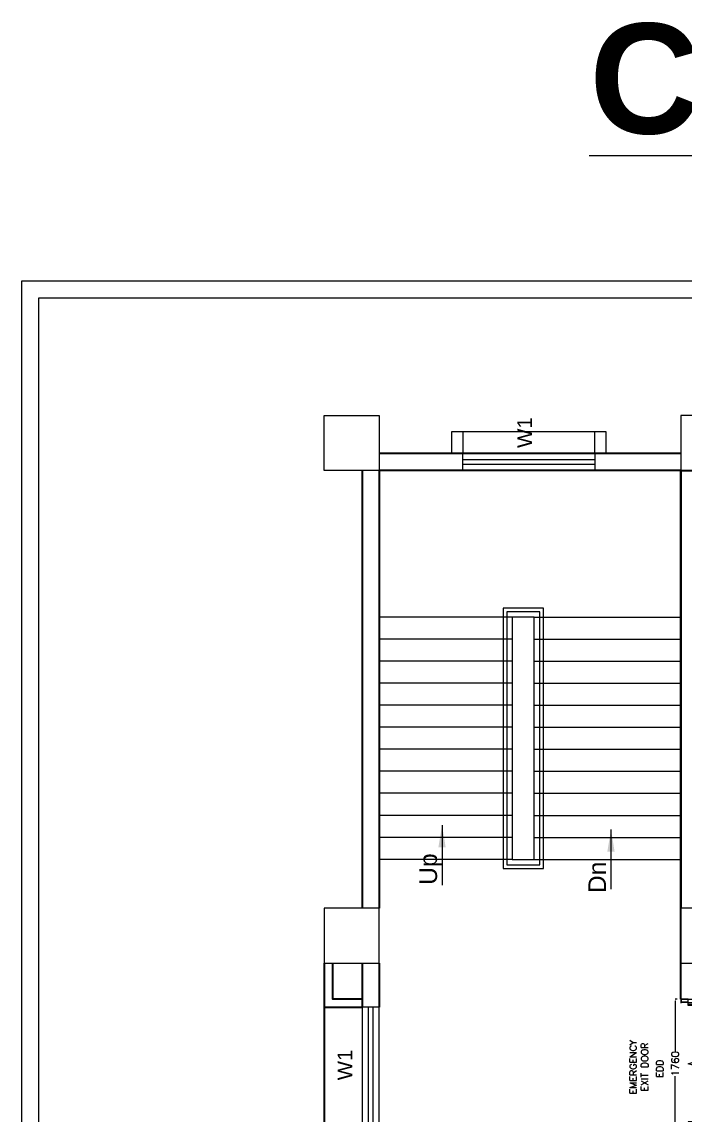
# Model space of a CAD drawing. Extents: x 3505867 to 3988380, y -625948 to -590408.
# Drawn here: x 3651890 to 3660934, y -605309 to -590408 of the extents above; entities that cross this region are included whole.
import ezdxf
from ezdxf.enums import TextEntityAlignment as Align

# ---------------------------------------------------------------- set-up
doc = ezdxf.new("R2010")
doc.units = 0
doc.header["$LTSCALE"] = 6
doc.header["$MEASUREMENT"] = 0
doc.layers.get('0').update_dxf_attribs({"linetype": 'CONTINUOUS'})
doc.layers.get('Defpoints').update_dxf_attribs({"linetype": 'CONTINUOUS'})
for name, color, linetype, lineweight in [('1200 Door', 144, 'CONTINUOUS', 5), ('Double Leaf Door', 4, 'CONTINUOUS', 18), ('WALL', 10, 'CONTINUOUS', 35)]:
    doc.layers.add(name, color=color, linetype=linetype, lineweight=lineweight)
for name, color, linetype in [('BLOCK HACTH', 10, 'CONTINUOUS'), ('Chajja', 7, 'CONTINUOUS'), ('COL', 5, 'CONTINUOUS'), ('DIM', 7, 'CONTINUOUS'), ('JOINERY', 7, 'CONTINUOUS'), ('Railing', 21, 'CONTINUOUS'), ('Staircase', 7, 'CONTINUOUS'), ('TITLE', 7, 'CONTINUOUS'), ('walls', 1, 'CONTINUOUS'), ('Window', 161, 'CONTINUOUS')]:
    doc.layers.add(name, color=color, linetype=linetype)
doc.styles.add('ARI', font='')
doc.styles.add('ARIAL', font='')
doc.styles.add('ROMANS', font='romans.shx')
doc.styles.get('ARI').set_extended_font_data('Arial')
doc.styles.get('ARIAL').set_extended_font_data('Arial')
doc.dimstyles.new('AEPL1', dxfattribs={"dimtxt": 100, "dimasz": 25, "dimexe": 1.25, "dimexo": 50, "dimtad": 0, "dimdec": 0, "dimtxsty": 'ROMANS', "dimcen": 2.5, "dimclrd": 250, "dimclre": 250, "dimadec": 0, "dimazin": 0, "dimtfac": 1, "dimtdec": 0, "dimtmove": 0, "dimatfit": 3, "dimfxl": 1, "dimlwd": 0, "dimlwe": 0, "dimarcsym": 0})
doc.dimstyles.new('int. dim', dxfattribs={"dimtxt": 900, "dimasz": 450, "dimexe": 150, "dimexo": 150, "dimgap": 150, "dimtad": 0, "dimdec": 0, "dimzin": 12, "dimdsep": 46, "dimtxsty": 'ARI', "dimblk": 'ARCHTICK', "dimcen": 1.5, "dimdle": 150, "dimclrd": 256, "dimclre": 256, "dimclrt": 7, "dimazin": 0, "dimtfac": 1, "dimtdec": 0, "dimtix": 1, "dimtmove": 2, "dimatfit": 3, "dimfxl": 1, "dimtolj": 1, "dimtzin": 0, "dimlwd": -1, "dimlwe": -1, "dimarcsym": 0})

# ---------------------------------------------------------------- blocks, each defined once
blk = doc.blocks.new('_ArchTick')
at = {"color": 0, "linetype": 'ByBlock', "const_width": 0.15}
blk.add_lwpolyline([(-0.5, -0.5), (0.5, 0.5)], dxfattribs=at)
blk = doc.blocks.new('1800x100')
at = {"layer": 'Double Leaf Door'}
for points in [[(101628, -31395), (101633, -31395), (101633, -31098), (101628, -31098)], [(101672, -31098), (101667, -31098), (101667, -31395), (101672, -31395)], [(103256, -31098), (103261, -31098), (103261, -31395), (103256, -31395)], [(103300, -31395), (103295, -31395), (103295, -31098), (103300, -31098)]]:
    blk.add_hatch(color=6, dxfattribs=at).paths.add_polyline_path(points)
at = {"layer": 'Double Leaf Door', "color": 8}
for p, q in [((101613, -30962), (101613, -30980)), ((101628, -30960), (101615, -30960)), ((101615, -30982), (101628, -30982)), ((101628, -31558), (101628, -30904)), ((101628, -30904), (101672, -30904)), ((101628, -30960), (101628, -30982)), ((101650, -31098), (101650, -30904)), ((101672, -30904), (101672, -31558)), ((103300, -30904), (103256, -30904)), ((103256, -30904), (103256, -31558)), ((103278, -31098), (103278, -30904)), ((103300, -31558), (103300, -30904)), ((103300, -30960), (103312, -30960)), ((103300, -30960), (103300, -30982)), ((103312, -30982), (103300, -30982)), ((103314, -30962), (103314, -30980)), ((101650, -31558), (101650, -31395)), ((103278, -31558), (103278, -31395)), ((101584, -31558), (101584, -31658)), ((101624, -31558), (101584, -31558)), ((101586, -31560), (101586, -31656)), ((101622, -31560), (101586, -31560)), ((101622, -31655), (101622, -31560)), ((101624, -31654), (101624, -31558)), ((101672, -31558), (101628, -31558)), ((103256, -31558), (103300, -31558)), ((103304, -31654), (103304, -31558)), ((103304, -31558), (103344, -31558)), ((103306, -31655), (103306, -31560)), ((103306, -31560), (103342, -31560)), ((103342, -31560), (103342, -31656)), ((103344, -31558), (103344, -31658)), ((101584, -31658), (101624, -31658)), ((101586, -31656), (101624, -31656)), ((101634, -31655), (101622, -31655)), ((101636, -31654), (101624, -31654)), ((101624, -31656), (101634, -31656)), ((101624, -31658), (101636, -31658)), ((101634, -31656), (101634, -31655)), ((101636, -31658), (101636, -31654)), ((103292, -31658), (103292, -31654)), ((103292, -31654), (103304, -31654)), ((103304, -31658), (103292, -31658)), ((103294, -31656), (103294, -31655)), ((103294, -31655), (103306, -31655)), ((103304, -31656), (103294, -31656)), ((103342, -31656), (103304, -31656)), ((103344, -31658), (103304, -31658))]:
    blk.add_line(p, q, dxfattribs=at)
at = {"layer": 'Double Leaf Door', "color": 6}
for p, q in [((101672, -31098), (101628, -31098)), ((101628, -31098), (101628, -31395)), ((101633, -31395), (101633, -31098)), ((101667, -31395), (101667, -31098)), ((101672, -31395), (101672, -31098)), ((103256, -31395), (103256, -31098)), ((103256, -31098), (103300, -31098)), ((103261, -31395), (103261, -31098)), ((103295, -31395), (103295, -31098)), ((103300, -31098), (103300, -31395)), ((101628, -31395), (101672, -31395)), ((103300, -31395), (103256, -31395))]:
    blk.add_line(p, q, dxfattribs=at)
at = {"layer": 'Double Leaf Door', "color": 6, "ltscale": 100}
for p, q in [((101667, -31098), (101667, -31395)), ((103261, -31098), (103261, -31395))]:
    blk.add_line(p, q, dxfattribs=at)
at = {"layer": 'Double Leaf Door', "color": 6}
for points in [[(101628, -31098), (101628, -31395), (101633, -31395), (101633, -31098), (101628, -31098)], [(101672, -31098), (101672, -31395), (101667, -31395), (101667, -31098), (101672, -31098)], [(103256, -31098), (103256, -31395), (103261, -31395), (103261, -31098), (103256, -31098)], [(103300, -31098), (103300, -31395), (103295, -31395), (103295, -31098), (103300, -31098)]]:
    blk.add_lwpolyline(points, dxfattribs=at)
at = {"layer": 'Double Leaf Door', "ltscale": 5000}
for points in [[(101628, -31098), (101628, -31395), (101633, -31395), (101633, -31098), (101628, -31098)], [(103300, -31098), (103300, -31395), (103295, -31395), (103295, -31098), (103300, -31098)]]:
    blk.add_lwpolyline(points, dxfattribs=at)
at = {"layer": 'Double Leaf Door', "color": 8}
for centre, radius, start, end in [((101613, -30971), 3.72, 90, 270), ((101615, -30962), 1.98, 90, 180), ((101615, -30980), 1.98, 180, 270), ((101602, -31796), 894, 15.3848, 85.5115), ((103269, -31727), 822, 90.8957, 168.2081), ((103312, -30962), 1.98, 0, 90), ((103312, -30980), 1.98, 270, 0), ((103314, -30971), 3.72, 270, 90)]:
    blk.add_arc(centre, radius, start, end, dxfattribs=at)
blk = doc.blocks.new('*D132')
at = {"layer": 'Defpoints', "color": 0, "linetype": 'ByBlock'}
for p in [(-28940, 10210), (-29018, 8450), (-28940, 8450)]:
    blk.add_point(p, dxfattribs=at)
at = {"layer": 'DIM', "color": 250, "linetype": 'ByBlock', "lineweight": 0}
for p, q in [((-28990, 10210), (-29020, 10210)), ((-29018, 10185), (-29018, 9499)), ((-29018, 8475), (-29018, 9160)), ((-28990, 8450), (-29020, 8450))]:
    blk.add_line(p, q, dxfattribs=at)
at = {"layer": 'DIM', "color": 250, "linetype": 'ByBlock'}
for points in [[(-29014, 10185), (-29022, 10185), (-29018, 10210)], [(-29022, 8475), (-29014, 8475), (-29018, 8450)]]:
    blk.add_solid(points, dxfattribs=at)
at = {"layer": 'DIM', "color": 0, "linetype": 'ByBlock', "insert": (-29018, 9330), "char_height": 100, "attachment_point": 5, "rotation": 90, "style": 'ROMANS'}
blk.add_mtext('1760', dxfattribs=at)
blk = doc.blocks.new('CIVIL IVF')
at = {"layer": 'BLOCK HACTH', "color": 8}
blk.add_lwpolyline([(-31240, 12115.2), (-30940, 12115.2), (-30940, 15415.2), (-31240, 15415.2)], close=True, dxfattribs=at)
at = {"layer": 'Chajja', "color": 8, "linetype": 'ByBlock'}
blk.add_line((-31915, 17945.2), (-30115, 17945.2), dxfattribs=at)
for points in [[(-32065, 17645.2), (-32065, 17945.2), (-31915, 17945.2), (-31915, 17645.2)], [(-30115, 17645.2), (-30115, 17945.2), (-29965, 17945.2), (-29965, 17645.2)]]:
    blk.add_lwpolyline(points, dxfattribs=at)
at = {"layer": 'COL', "color": 8}
for points in [[(-33055, 17415.2), (-33805, 17415.2), (-33805, 18165.2), (-33055, 18165.2)], [(-28940, 17415.2), (-28190, 17415.2), (-28190, 18165.2), (-28940, 18165.2)], [(-33805, 10700.2), (-33055, 10700.2), (-33055, 11450.2), (-33805, 11450.2)], [(-28940, 10700.2), (-28190, 10700.2), (-28190, 11450.2), (-28940, 11450.2)]]:
    blk.add_lwpolyline(points, close=True, dxfattribs=at)
at = {"layer": 'Railing', "color": 8}
for points in [[(-31365, 11990.2), (-30815, 11990.2), (-30815, 15540.2), (-31365, 15540.2)], [(-31315, 12040.2), (-30865, 12040.2), (-30865, 15490.2), (-31315, 15490.2)]]:
    blk.add_lwpolyline(points, close=True, dxfattribs=at)
at = {"layer": 'Staircase', "color": 8, "linetype": 'Continuous'}
for p, q in [((-31240, 15415.2), (-33055, 15415.2)), ((-30940, 15415.2), (-28940, 15415.2)), ((-31240, 15115.2), (-33055, 15115.2)), ((-30940, 15115.2), (-28940, 15115.2)), ((-31240, 14815.2), (-33055, 14815.2)), ((-30940, 14815.2), (-28940, 14815.2)), ((-31240, 14515.2), (-33055, 14515.2)), ((-30940, 14515.2), (-28940, 14515.2)), ((-31240, 14215.2), (-33055, 14215.2)), ((-30940, 14215.2), (-28940, 14215.2)), ((-31240, 13915.2), (-33055, 13915.2)), ((-30940, 13915.2), (-28940, 13915.2)), ((-31240, 13615.2), (-33055, 13615.2)), ((-30940, 13615.2), (-28940, 13615.2)), ((-31240, 13315.2), (-33055, 13315.2)), ((-30940, 13315.2), (-28940, 13315.2)), ((-31240, 13015.2), (-33055, 13015.2)), ((-30940, 13015.2), (-28940, 13015.2)), ((-31240, 12715.2), (-33055, 12715.2)), ((-30940, 12715.2), (-28940, 12715.2)), ((-31240, 12415.2), (-33055, 12415.2)), ((-30940, 12415.2), (-28940, 12415.2)), ((-31240, 12115.2), (-33055, 12115.2)), ((-30940, 12115.2), (-28940, 12115.2))]:
    blk.add_line(p, q, dxfattribs=at)
at = {"layer": 'WALL', "color": 8, "linetype": 'ByBlock'}
for p, q in [((-28940, 17645.2), (-33055, 17645.2)), ((-33285, 17415.2), (-33285, 11450.2)), ((-33055, 17415.2), (-33055, 11450.2)), ((-28940, 17415.2), (-33055, 17415.2)), ((-28940, 17415.2), (-28940, 11450.2)), ((-33285, 10700.2), (-33285, 10100.2)), ((-33055, 10700.2), (-33055, 10100.2)), ((-28940, 10699.2), (-28940, 10700.2)), ((-28940, 10209.7), (-28940, 10699.2)), ((-33805, 10100.2), (-33805, 8300.2))]:
    blk.add_line(p, q, dxfattribs=at)
at = {"layer": 'WALL', "color": 8, "lineweight": 0}
blk.add_line((-28940, 10209.7), (-28710, 10209.7), dxfattribs=at)
at = {"layer": 'WALL', "color": 8, "linetype": 'ByBlock'}
for points in [[(-28940, 10700.2), (-28940, 17415.2), (-26110, 17415.2)], [(-33805, 10700.2), (-33805, 10100.2), (-33285, 10100.2)], [(-33690, 10700.2), (-33690, 10215.2), (-33285, 10215.2)]]:
    blk.add_lwpolyline(points, dxfattribs=at)
at = {"layer": 'walls', "color": 8, "linetype": 'Continuous'}
blk.add_line((-33055, 10100.2), (-33285, 10100.2), dxfattribs=at)
at = {"layer": 'Window', "color": 8, "linetype": 'Continuous'}
for points in [[(-30115, 17645.2), (-30115, 17415.2), (-31915, 17415.2), (-31915, 17645.2)], [(-30115, 17565.2), (-30115, 17495.2), (-31915, 17495.2), (-31915, 17565.2)]]:
    blk.add_lwpolyline(points, close=True, dxfattribs=at)
at = {"layer": 'Window', "color": 8, "linetype": 'Continuous', "elevation": 0}
for points in [[(-33285, 8300.2), (-33055, 8300.2), (-33055, 10100.2), (-33285, 10100.2)], [(-33205, 8300.2), (-33135, 8300.2), (-33135, 10100.2), (-33205, 10100.2)]]:
    blk.add_lwpolyline(points, close=True, dxfattribs=at)
at = {"layer": 'Double Leaf Door', "color": 8, "rotation": 270}
blk.add_blockref('1800x100', (2718.5, 111793.4), dxfattribs=at)
at = {"layer": '1200 Door', "color": 8, "linetype": 'ByBlock', "style": 'ROMANS'}
blk.add_text('EDD', height=94.18, rotation=90, dxfattribs=at).set_placement((-29181.1, 9141.1, -35804.4))
at = {"layer": '1200 Door', "color": 8, "linetype": 'ByBlock', "insert": (-29512.7, 9252), "char_height": 94.18, "width": 1944.789, "attachment_point": 5, "rotation": 90, "style": 'ROMANS'}
blk.add_mtext(' EMERGENCY\\P EXIT DOOR', dxfattribs=at)
at = {"layer": 'JOINERY', "color": 8, "style": 'ARIAL', "width": 1}
for p in [(-30970.7, 17722.6), (-33422.6, 9103.4)]:
    blk.add_text('W1', height=200, rotation=90, dxfattribs=at).set_placement(p)
at = {"layer": 'Staircase', "color": 8, "style": 'ARIAL'}
for s, p in [('Up', (-32265.6, 11982.2)), ('Dn', (-29962, 11869.7))]:
    blk.add_text(s, height=240, rotation=90, dxfattribs=at).set_placement(p, align=Align.CENTER)
at = {"layer": 'DIM', "color": 8, "linetype": 'ByBlock'}
dim = blk.add_linear_dim(base=(-29018.3, 8449.7), p1=(-28940, 10209.7), p2=(-28940, 8449.7), angle=90, dimstyle='AEPL1', dxfattribs=at)
dim.commit()
dim.dimension.update_dxf_attribs({"geometry": '*D132', "text_midpoint": (-29018.3, 9329.7)})
at = {"layer": 'Staircase', "color": 8}
for points in [[(-32197.3, 12580.9, -101230.8), (-32197.3, 11765.5, -101230.8)], [(-29893.7, 12522.1, -101230.8), (-29893.7, 11706.7, -101230.8)]]:
    blk.add_leader(points, dimstyle='int. dim', override={"dimasz": 300, "dimgap": 70, "dimtad": 0}, dxfattribs=at)

msp = doc.modelspace()

# ---------------------------------------------------------------- linework, layer by layer
for points in [[(3696970.7, -593936.6), (3696970.7, -625948), (3651889.5, -625948), (3651889.5, -593936.6)], [(3696738.9, -594168.4), (3696738.9, -625716.2), (3652121.3, -625716.2), (3652121.3, -594168.4)]]:
    msp.add_lwpolyline(points, close=True)

# ---------------------------------------------------------------- block references
at = {"linetype": 'ByBlock'}
msp.add_blockref('CIVIL IVF', (3689816.5, -613938.4), dxfattribs=at)

# ---------------------------------------------------------------- texts
at = {"layer": 'TITLE', "color": 6, "insert": (3670976.4, -590430.4), "char_height": 1500, "width": 36564.74, "attachment_point": 2, "style": 'ARIAL'}
msp.add_mtext('{\\L\\fArial|b1|i0|c0|p34;CABLE TRAY LAYOUT}', dxfattribs=at)

doc.saveas('drawing.dxf')
